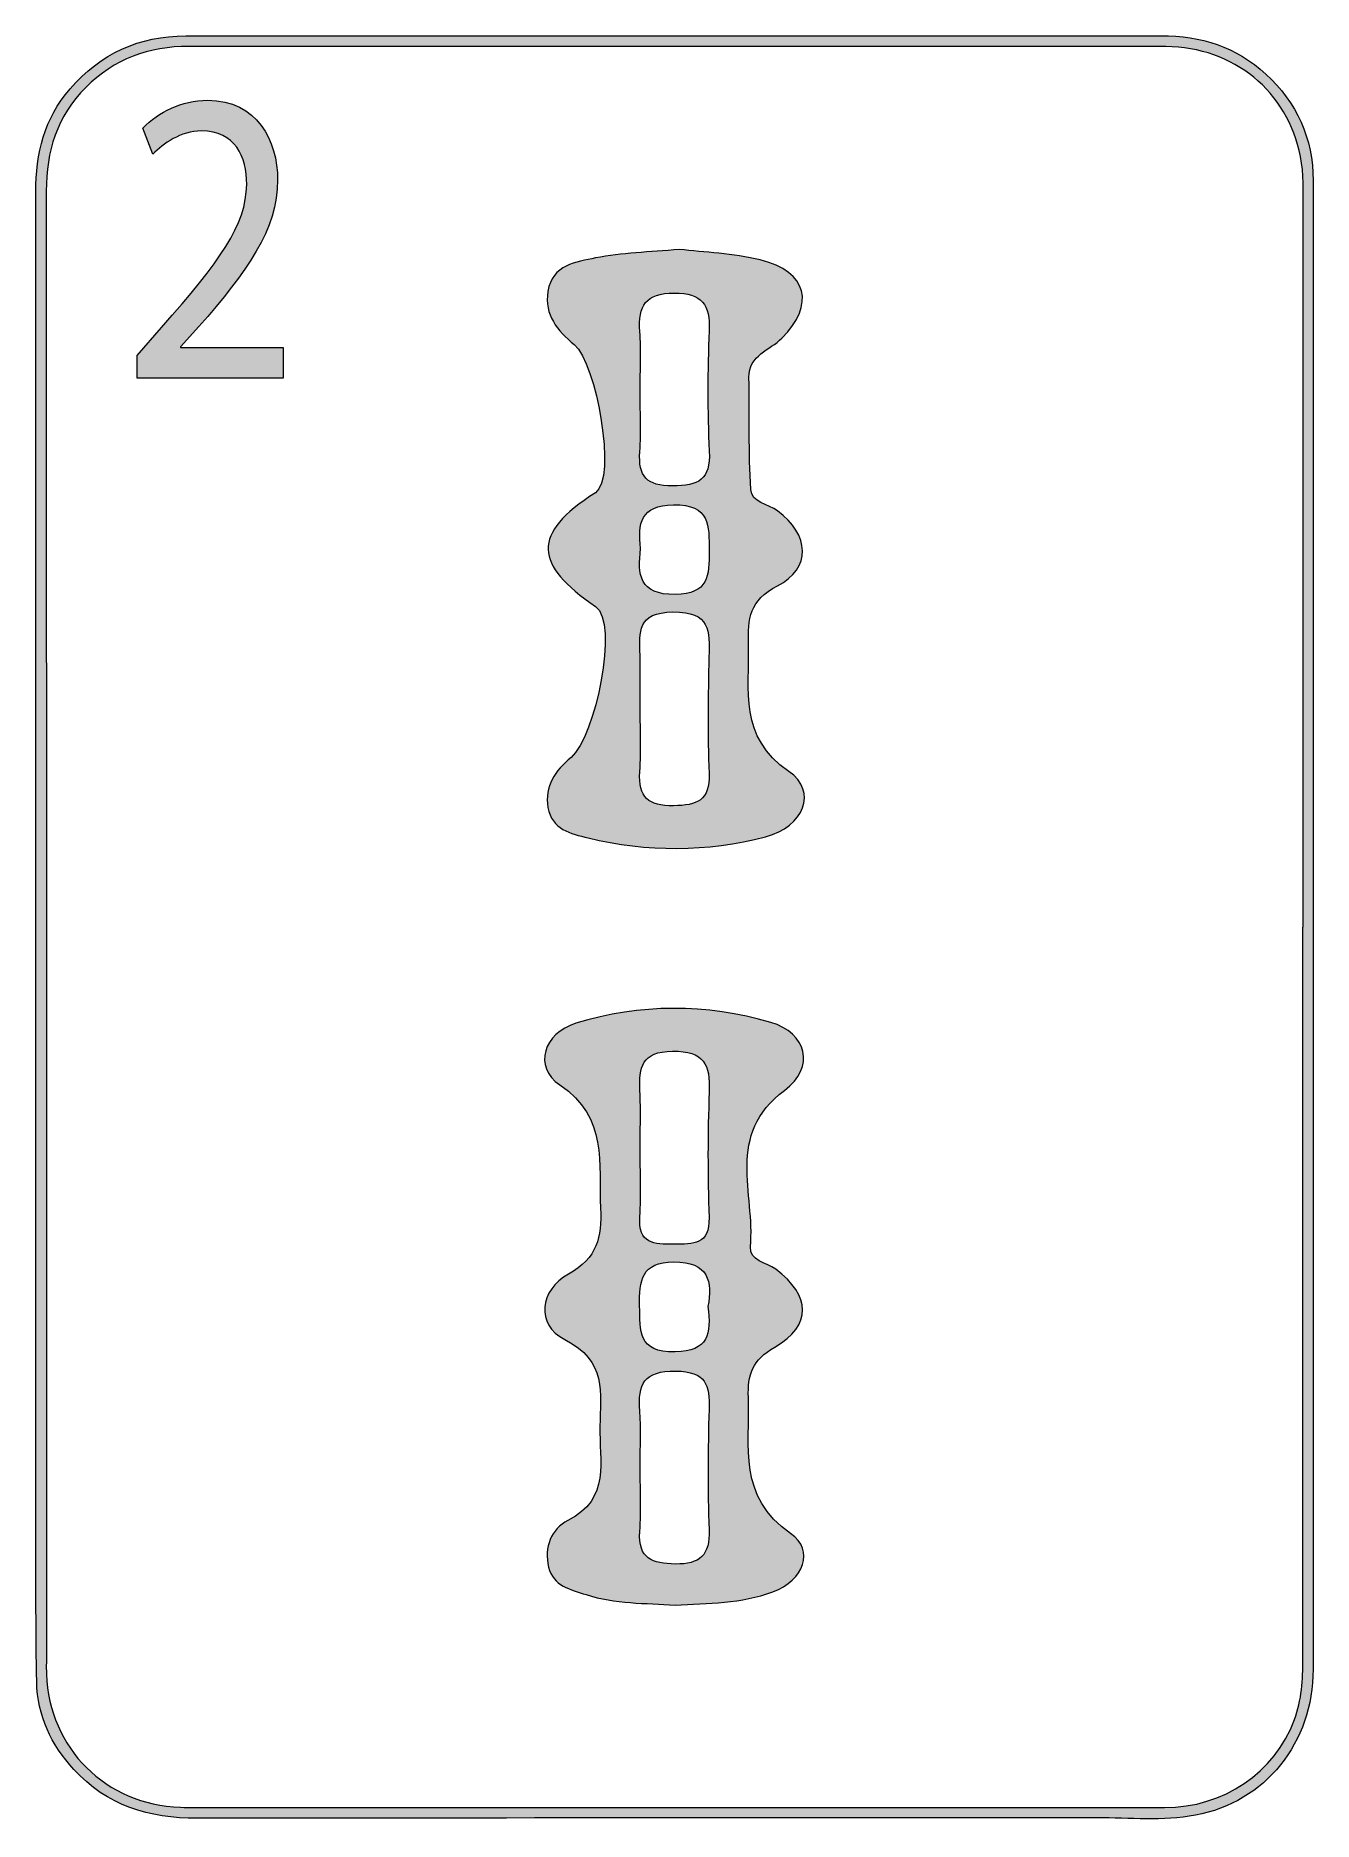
# Model space of a CAD drawing. Extents: x 1127 to 1438, y -981 to -547.
import ezdxf

# ---------------------------------------------------------------- set-up
doc = ezdxf.new("R2010")
doc.units = 0
doc.header["$MEASUREMENT"] = 0
doc.layers.add('Layer 1', color=7, linetype='Continuous', lineweight=0)

msp = doc.modelspace()

# ---------------------------------------------------------------- hatches: boundary and pattern name
at = {"layer": 'Layer 1', "true_color": 0x000000, "transparency": 33554687}
h = msp.add_hatch(color=18, dxfattribs=at)
h.dxf.hatch_style = 2
edge = h.paths.add_edge_path()
edge.add_spline(control_points=[(1435.48, -763.73), (1435.48, -763.73), (1435.43, -763.73), (1435.43, -763.73), (1435.43, -823.12), (1435.43, -882.52), (1435.44, -941.92), (1435.44, -946.93), (1435.15, -951.88), (1433.38, -956.65), (1428.58, -969.61), (1416.15, -978.05), (1401.72, -978.05), (1324.45, -978.04), (1247.18, -978.03), (1169.93, -978.02), (1167.37, -978.02), (1164.82, -978.08), (1162.27, -977.99), (1144.08, -977.34), (1130.4, -963.71), (1129.68, -945.55), (1129.65, -944.62), (1129.66, -943.7), (1129.66, -942.76), (1129.66, -823.39), (1129.68, -704.01), (1129.63, -584.63), (1129.63, -574.9), (1132.24, -566.36), (1139.25, -559.37), (1146.21, -552.44), (1154.61, -549.36), (1164.38, -549.37), (1221.34, -549.42), (1278.31, -549.39), (1335.27, -549.39), (1357.55, -549.39), (1379.82, -549.3), (1402.09, -549.43), (1418.64, -549.52), (1431.74, -560.34), (1434.85, -576.17), (1435.68, -580.41), (1435.47, -584.72), (1435.47, -589), (1435.48, -647.24), (1435.48, -705.49), (1435.48, -763.73)], knot_values=[0, 0, 0, 0, 1, 1, 1, 2, 2, 2, 3, 3, 3, 4, 4, 4, 5, 5, 5, 6, 6, 6, 7, 7, 7, 8, 8, 8, 9, 9, 9, 10, 10, 10, 11, 11, 11, 12, 12, 12, 13, 13, 13, 14, 14, 14, 15, 15, 15, 16, 16, 16, 16], degree=3, periodic=0)
edge = h.paths.add_edge_path()
edge.add_spline(control_points=[(1437.91, -815.57), (1437.91, -737.72), (1437.93, -659.87), (1437.92, -582.03), (1437.92, -571.72), (1433.96, -563.11), (1426.42, -556.11), (1419.24, -549.44), (1410.6, -546.77), (1400.95, -546.79), (1380.88, -546.82), (1360.81, -546.82), (1340.74, -546.82), (1281.69, -546.82), (1222.63, -546.8), (1163.58, -546.8), (1152.24, -546.8), (1142.86, -551.13), (1135.43, -559.69), (1129.16, -566.91), (1127.08, -575.42), (1127.09, -584.81), (1127.17, -644.33), (1127.13, -703.85), (1127.13, -763.36), (1127.13, -813.02), (1127.12, -862.68), (1127.14, -912.33), (1127.14, -924.04), (1127.08, -935.76), (1127.31, -947.47), (1127.48, -955.68), (1130.84, -962.72), (1136.35, -968.77), (1144.43, -977.63), (1154.62, -980.68), (1166.37, -980.65), (1239.34, -980.54), (1312.32, -980.63), (1385.29, -980.56), (1393.28, -980.54), (1401.34, -981.39), (1409.26, -979.92), (1426.31, -976.75), (1437.91, -962.3), (1437.92, -944.35), (1437.96, -901.43), (1437.91, -858.5), (1437.91, -815.57)], knot_values=[0, 0, 0, 0, 1, 1, 1, 2, 2, 2, 3, 3, 3, 4, 4, 4, 5, 5, 5, 6, 6, 6, 7, 7, 7, 8, 8, 8, 9, 9, 9, 10, 10, 10, 11, 11, 11, 12, 12, 12, 13, 13, 13, 14, 14, 14, 15, 15, 15, 16, 16, 16, 16], degree=3, periodic=0)
at = {"layer": 'Layer 1', "true_color": 0x831618, "transparency": 33554687}
h = msp.add_hatch(color=246, dxfattribs=at)
h.dxf.hatch_style = 2
edge = h.paths.add_edge_path()
edge.add_spline(control_points=[(1162.33, -622.69), (1162.33, -622.69), (1162.33, -622.48), (1162.33, -622.48), (1162.33, -622.48), (1166.78, -617.57), (1166.78, -617.57), (1178.5, -604.05), (1185.94, -594.12), (1185.94, -581.83), (1185.94, -572.31), (1180.89, -562.48), (1168.91, -562.48), (1162.5, -562.48), (1157.02, -565.35), (1153.17, -569.24), (1153.17, -569.24), (1155.57, -575.59), (1155.57, -575.59), (1158.13, -573.03), (1162.33, -569.96), (1167.37, -569.96), (1175.67, -569.96), (1178.41, -576.2), (1178.41, -582.96), (1178.33, -592.99), (1171.91, -601.59), (1157.71, -617.77), (1157.71, -617.77), (1151.8, -624.63), (1151.8, -624.63), (1151.8, -624.63), (1151.8, -630.16), (1151.8, -630.16), (1151.8, -630.16), (1187.31, -630.16), (1187.31, -630.16), (1187.31, -630.16), (1187.31, -622.69), (1187.31, -622.69), (1187.31, -622.69), (1162.33, -622.69), (1162.33, -622.69)], knot_values=[0, 0, 0, 0, 1, 1, 1, 2, 2, 2, 3, 3, 3, 4, 4, 4, 5, 5, 5, 6, 6, 6, 7, 7, 7, 8, 8, 8, 9, 9, 9, 10, 10, 10, 11, 11, 11, 12, 12, 12, 13, 13, 13, 14, 14, 14, 14], degree=3, periodic=0)
at = {"layer": 'Layer 1', "true_color": 0x0f592d, "transparency": 33554687}
h = msp.add_hatch(color=118, dxfattribs=at)
h.dxf.hatch_style = 2
edge = h.paths.add_edge_path()
edge.add_spline(control_points=[(1274.27, -671.6), (1273.51, -677.93), (1273.9, -682.88), (1282.71, -682.78), (1290.81, -682.68), (1290.99, -678.2), (1290.96, -672.2), (1290.93, -665.97), (1291.2, -660.81), (1282.28, -660.96), (1274.19, -661.1), (1273.54, -665.47), (1274.27, -671.6)], knot_values=[0, 0, 0, 0, 1, 1, 1, 2, 2, 2, 3, 3, 3, 4, 4, 4, 4], degree=3, periodic=0)
edge = h.paths.add_edge_path()
edge.add_spline(control_points=[(1274.15, -709.55), (1274.15, -715.02), (1274.45, -720.5), (1274.08, -725.94), (1273.64, -732.17), (1276.18, -734.29), (1282.29, -734.2), (1287.95, -734.12), (1291.21, -732.99), (1290.94, -726.35), (1290.55, -716.9), (1290.69, -707.41), (1290.91, -697.94), (1291.05, -691.66), (1291.3, -686.92), (1282.15, -687.04), (1273.38, -687.15), (1273.99, -691.87), (1274.13, -697.53), (1274.22, -701.53), (1274.14, -705.54), (1274.15, -709.55)], knot_values=[0, 0, 0, 0, 1, 1, 1, 2, 2, 2, 3, 3, 3, 4, 4, 4, 5, 5, 5, 6, 6, 6, 7, 7, 7, 7], degree=3, periodic=0)
edge = h.paths.add_edge_path()
edge.add_spline(control_points=[(1274.15, -632.86), (1274.15, -637.93), (1274.42, -643.02), (1274.08, -648.06), (1273.67, -654.04), (1275.7, -656.37), (1282.03, -656.35), (1288.35, -656.33), (1291.33, -654.9), (1290.97, -647.91), (1290.48, -638.16), (1290.57, -628.35), (1290.96, -618.58), (1291.21, -612.18), (1289.2, -609.42), (1282.43, -609.41), (1275.5, -609.4), (1273.62, -612.5), (1274.08, -618.74), (1274.43, -623.42), (1274.15, -628.15), (1274.15, -632.86)], knot_values=[0, 0, 0, 0, 1, 1, 1, 2, 2, 2, 3, 3, 3, 4, 4, 4, 5, 5, 5, 6, 6, 6, 7, 7, 7, 7], degree=3, periodic=0)
edge = h.paths.add_edge_path()
edge.add_spline(control_points=[(1283.74, -598.79), (1289.76, -599.53), (1296.76, -599.72), (1303.4, -601.36), (1314.9, -604.2), (1316.84, -612.13), (1308.66, -620.38), (1305.73, -623.34), (1300.58, -624.46), (1300.64, -629.95), (1300.74, -639.04), (1300.55, -648.14), (1301.06, -657.21), (1301.24, -660.43), (1305.32, -660.72), (1307.58, -662.41), (1315.41, -668.25), (1315.98, -676.39), (1307.55, -680.69), (1300.75, -684.16), (1300.33, -688.77), (1300.53, -694.81), (1300.89, -706.03), (1298.03, -717.39), (1310.31, -725.83), (1317.45, -730.74), (1314, -739.3), (1304.66, -741.75), (1290.36, -745.48), (1275.87, -745.51), (1261.48, -742.02), (1257.29, -741.01), (1252.63, -739.97), (1251.73, -734.65), (1250.85, -729.44), (1253.5, -725.69), (1257.35, -722.42), (1263.31, -717.36), (1269.02, -689.64), (1263.29, -685.71), (1248.41, -675.49), (1247.5, -668.08), (1263.27, -658.01), (1268.56, -654.63), (1263.51, -626.46), (1258.14, -621.97), (1254.03, -618.54), (1250.78, -614.75), (1251.71, -609), (1252.76, -602.49), (1258.6, -601.83), (1263.32, -600.87), (1269.69, -599.57), (1276.3, -599.48), (1283.74, -598.79)], knot_values=[0, 0, 0, 0, 1, 1, 1, 2, 2, 2, 3, 3, 3, 4, 4, 4, 5, 5, 5, 6, 6, 6, 7, 7, 7, 8, 8, 8, 9, 9, 9, 10, 10, 10, 11, 11, 11, 12, 12, 12, 13, 13, 13, 14, 14, 14, 15, 15, 15, 16, 16, 16, 17, 17, 17, 18, 18, 18, 18], degree=3, periodic=0)
h = msp.add_hatch(color=118, dxfattribs=at)
h.dxf.hatch_style = 2
edge = h.paths.add_edge_path()
edge.add_spline(control_points=[(1290.67, -856.06), (1291.82, -850.07), (1290.83, -845.2), (1282.34, -845.22), (1274.49, -845.24), (1273.9, -849.81), (1274.04, -855.93), (1274.18, -862.03), (1273.52, -867.31), (1282.66, -867.14), (1290.85, -867), (1291.45, -862.78), (1290.67, -856.06)], knot_values=[0, 0, 0, 0, 1, 1, 1, 2, 2, 2, 3, 3, 3, 4, 4, 4, 4], degree=3, periodic=0)
edge = h.paths.add_edge_path()
edge.add_spline(control_points=[(1274.16, -817.84), (1274.16, -823.31), (1274.45, -828.79), (1274.09, -834.23), (1273.65, -840.8), (1277.55, -841.01), (1282.39, -840.94), (1287.03, -840.87), (1291.13, -841.17), (1290.92, -834.44), (1290.59, -824.24), (1290.57, -814.02), (1290.96, -803.83), (1291.21, -797.21), (1289.76, -793.86), (1282.05, -793.95), (1274.51, -794.04), (1273.81, -797.85), (1274.1, -803.63), (1274.33, -808.36), (1274.15, -813.1), (1274.16, -817.84)], knot_values=[0, 0, 0, 0, 1, 1, 1, 2, 2, 2, 3, 3, 3, 4, 4, 4, 5, 5, 5, 6, 6, 6, 7, 7, 7, 7], degree=3, periodic=0)
edge = h.paths.add_edge_path()
edge.add_spline(control_points=[(1274.15, -894.59), (1274.15, -900.02), (1274.45, -905.48), (1274.08, -910.88), (1273.62, -917.5), (1277.16, -918.7), (1282.71, -918.77), (1288.7, -918.84), (1291.17, -916.63), (1290.94, -910.45), (1290.58, -900.69), (1290.64, -890.89), (1290.93, -881.12), (1291.11, -875.19), (1290.17, -871.93), (1282.83, -871.81), (1275.03, -871.69), (1273.57, -875.03), (1274.08, -881.56), (1274.42, -885.88), (1274.14, -890.25), (1274.15, -894.59)], knot_values=[0, 0, 0, 0, 1, 1, 1, 2, 2, 2, 3, 3, 3, 4, 4, 4, 5, 5, 5, 6, 6, 6, 7, 7, 7, 7], degree=3, periodic=0)
edge = h.paths.add_edge_path()
edge.add_spline(control_points=[(1282.68, -928.79), (1275.42, -928.23), (1268.09, -928.54), (1261.02, -926.23), (1257.18, -924.97), (1252.98, -924.11), (1251.87, -919.52), (1250.72, -914.76), (1252.54, -910.2), (1256.59, -908.17), (1267.07, -902.91), (1264.18, -893.6), (1264.35, -885.25), (1264.52, -877.17), (1266.05, -869.29), (1255.85, -864.15), (1248.54, -860.46), (1249.82, -852.06), (1256.69, -848.21), (1263.79, -844.24), (1264.84, -839.19), (1264.51, -832.19), (1263.98, -821.25), (1266.49, -810.22), (1254.63, -802.16), (1248.09, -797.71), (1250.65, -789.57), (1258.5, -787.15), (1274.18, -782.31), (1290.2, -782.39), (1305.92, -786.93), (1314.78, -789.49), (1316.9, -797.83), (1309.28, -803.48), (1294.83, -814.21), (1302.26, -828.62), (1300.98, -841.53), (1300.64, -845), (1304.92, -845.33), (1307.14, -847.01), (1315.75, -853.52), (1316.11, -860.63), (1306.91, -865.96), (1301.45, -869.12), (1300.3, -872.72), (1300.49, -878.23), (1300.92, -890.18), (1297.86, -902.38), (1310.78, -911.34), (1316.72, -915.46), (1314.07, -922.68), (1306.42, -925.55), (1298.76, -928.41), (1290.67, -928.3), (1282.68, -928.79)], knot_values=[0, 0, 0, 0, 1, 1, 1, 2, 2, 2, 3, 3, 3, 4, 4, 4, 5, 5, 5, 6, 6, 6, 7, 7, 7, 8, 8, 8, 9, 9, 9, 10, 10, 10, 11, 11, 11, 12, 12, 12, 13, 13, 13, 14, 14, 14, 15, 15, 15, 16, 16, 16, 17, 17, 17, 18, 18, 18, 18], degree=3, periodic=0)

# ---------------------------------------------------------------- linework, layer by layer
at = {"layer": 'Layer 1'}
for points, knots in [([(1437.91, -815.57), (1437.91, -737.72), (1437.93, -659.87), (1437.92, -582.03), (1437.92, -571.72), (1433.96, -563.11), (1426.42, -556.11), (1419.24, -549.44), (1410.6, -546.77), (1400.95, -546.79), (1380.88, -546.82), (1360.81, -546.82), (1340.74, -546.82), (1281.69, -546.82), (1222.63, -546.8), (1163.58, -546.8), (1152.24, -546.8), (1142.86, -551.13), (1135.43, -559.69), (1129.16, -566.91), (1127.08, -575.42), (1127.09, -584.81), (1127.17, -644.33), (1127.13, -703.85), (1127.13, -763.36), (1127.13, -813.02), (1127.12, -862.68), (1127.14, -912.33), (1127.14, -924.04), (1127.08, -935.76), (1127.31, -947.47), (1127.48, -955.68), (1130.84, -962.72), (1136.35, -968.77), (1144.43, -977.63), (1154.62, -980.68), (1166.37, -980.65), (1239.34, -980.54), (1312.32, -980.63), (1385.29, -980.56), (1393.28, -980.54), (1401.34, -981.39), (1409.26, -979.92), (1426.31, -976.75), (1437.91, -962.3), (1437.92, -944.35), (1437.96, -901.43), (1437.91, -858.5), (1437.91, -815.57)], [0, 0, 0, 0, 1, 1, 1, 2, 2, 2, 3, 3, 3, 4, 4, 4, 5, 5, 5, 6, 6, 6, 7, 7, 7, 8, 8, 8, 9, 9, 9, 10, 10, 10, 11, 11, 11, 12, 12, 12, 13, 13, 13, 14, 14, 14, 15, 15, 15, 16, 16, 16, 16]), ([(1435.48, -763.73), (1435.48, -763.73), (1435.43, -763.73), (1435.43, -763.73), (1435.43, -823.12), (1435.43, -882.52), (1435.44, -941.92), (1435.44, -946.93), (1435.15, -951.88), (1433.38, -956.65), (1428.58, -969.61), (1416.15, -978.05), (1401.72, -978.05), (1324.45, -978.04), (1247.18, -978.03), (1169.93, -978.02), (1167.37, -978.02), (1164.82, -978.08), (1162.27, -977.99), (1144.08, -977.34), (1130.4, -963.71), (1129.68, -945.55), (1129.65, -944.62), (1129.66, -943.7), (1129.66, -942.76), (1129.66, -823.39), (1129.68, -704.01), (1129.63, -584.63), (1129.63, -574.9), (1132.24, -566.36), (1139.25, -559.37), (1146.21, -552.44), (1154.61, -549.36), (1164.38, -549.37), (1221.34, -549.42), (1278.31, -549.39), (1335.27, -549.39), (1357.55, -549.39), (1379.82, -549.3), (1402.09, -549.43), (1418.64, -549.52), (1431.74, -560.34), (1434.85, -576.17), (1435.68, -580.41), (1435.47, -584.72), (1435.47, -589), (1435.48, -647.24), (1435.48, -705.49), (1435.48, -763.73)], [0, 0, 0, 0, 1, 1, 1, 2, 2, 2, 3, 3, 3, 4, 4, 4, 5, 5, 5, 6, 6, 6, 7, 7, 7, 8, 8, 8, 9, 9, 9, 10, 10, 10, 11, 11, 11, 12, 12, 12, 13, 13, 13, 14, 14, 14, 15, 15, 15, 16, 16, 16, 16]), ([(1435.48, -763.73), (1435.48, -763.73), (1435.43, -763.73), (1435.43, -763.73), (1435.43, -823.12), (1435.43, -882.52), (1435.44, -941.92), (1435.44, -946.93), (1435.15, -951.88), (1433.38, -956.65), (1428.58, -969.61), (1416.15, -978.05), (1401.72, -978.05), (1324.45, -978.04), (1247.18, -978.03), (1169.93, -978.02), (1167.37, -978.02), (1164.82, -978.08), (1162.27, -977.99), (1144.08, -977.34), (1130.4, -963.71), (1129.68, -945.55), (1129.65, -944.62), (1129.66, -943.7), (1129.66, -942.76), (1129.66, -823.39), (1129.68, -704.01), (1129.63, -584.63), (1129.63, -574.9), (1132.24, -566.36), (1139.25, -559.37), (1146.21, -552.44), (1154.61, -549.36), (1164.38, -549.37), (1221.34, -549.42), (1278.31, -549.39), (1335.27, -549.39), (1357.55, -549.39), (1379.82, -549.3), (1402.09, -549.43), (1418.64, -549.52), (1431.74, -560.34), (1434.85, -576.17), (1435.68, -580.41), (1435.47, -584.72), (1435.47, -589), (1435.48, -647.24), (1435.48, -705.49), (1435.48, -763.73)], [0, 0, 0, 0, 1, 1, 1, 2, 2, 2, 3, 3, 3, 4, 4, 4, 5, 5, 5, 6, 6, 6, 7, 7, 7, 8, 8, 8, 9, 9, 9, 10, 10, 10, 11, 11, 11, 12, 12, 12, 13, 13, 13, 14, 14, 14, 15, 15, 15, 16, 16, 16, 16]), ([(1162.33, -622.69), (1162.33, -622.69), (1162.33, -622.48), (1162.33, -622.48), (1162.33, -622.48), (1166.78, -617.57), (1166.78, -617.57), (1178.5, -604.05), (1185.94, -594.12), (1185.94, -581.83), (1185.94, -572.31), (1180.89, -562.48), (1168.91, -562.48), (1162.5, -562.48), (1157.02, -565.35), (1153.17, -569.24), (1153.17, -569.24), (1155.57, -575.59), (1155.57, -575.59), (1158.13, -573.03), (1162.33, -569.96), (1167.37, -569.96), (1175.67, -569.96), (1178.41, -576.2), (1178.41, -582.96), (1178.33, -592.99), (1171.91, -601.59), (1157.71, -617.77), (1157.71, -617.77), (1151.8, -624.63), (1151.8, -624.63), (1151.8, -624.63), (1151.8, -630.16), (1151.8, -630.16), (1151.8, -630.16), (1187.31, -630.16), (1187.31, -630.16), (1187.31, -630.16), (1187.31, -622.69), (1187.31, -622.69), (1187.31, -622.69), (1162.33, -622.69), (1162.33, -622.69)], [0, 0, 0, 0, 1, 1, 1, 2, 2, 2, 3, 3, 3, 4, 4, 4, 5, 5, 5, 6, 6, 6, 7, 7, 7, 8, 8, 8, 9, 9, 9, 10, 10, 10, 11, 11, 11, 12, 12, 12, 13, 13, 13, 14, 14, 14, 14]), ([(1283.74, -598.79), (1289.76, -599.53), (1296.76, -599.72), (1303.4, -601.36), (1314.9, -604.2), (1316.84, -612.13), (1308.66, -620.38), (1305.73, -623.34), (1300.58, -624.46), (1300.64, -629.95), (1300.74, -639.04), (1300.55, -648.14), (1301.06, -657.21), (1301.24, -660.43), (1305.32, -660.72), (1307.58, -662.41), (1315.41, -668.25), (1315.98, -676.39), (1307.55, -680.69), (1300.75, -684.16), (1300.33, -688.77), (1300.53, -694.81), (1300.89, -706.03), (1298.03, -717.39), (1310.31, -725.83), (1317.45, -730.74), (1314, -739.3), (1304.66, -741.75), (1290.36, -745.48), (1275.87, -745.51), (1261.48, -742.02), (1257.29, -741.01), (1252.63, -739.97), (1251.73, -734.65), (1250.85, -729.44), (1253.5, -725.69), (1257.35, -722.42), (1263.31, -717.36), (1269.02, -689.64), (1263.29, -685.71), (1248.41, -675.49), (1247.5, -668.08), (1263.27, -658.01), (1268.56, -654.63), (1263.51, -626.46), (1258.14, -621.97), (1254.03, -618.54), (1250.78, -614.75), (1251.71, -609), (1252.76, -602.49), (1258.6, -601.83), (1263.32, -600.87), (1269.69, -599.57), (1276.3, -599.48), (1283.74, -598.79)], [0, 0, 0, 0, 1, 1, 1, 2, 2, 2, 3, 3, 3, 4, 4, 4, 5, 5, 5, 6, 6, 6, 7, 7, 7, 8, 8, 8, 9, 9, 9, 10, 10, 10, 11, 11, 11, 12, 12, 12, 13, 13, 13, 14, 14, 14, 15, 15, 15, 16, 16, 16, 17, 17, 17, 18, 18, 18, 18]), ([(1274.15, -632.86), (1274.15, -637.93), (1274.42, -643.02), (1274.08, -648.06), (1273.67, -654.04), (1275.7, -656.37), (1282.03, -656.35), (1288.35, -656.33), (1291.33, -654.9), (1290.97, -647.91), (1290.48, -638.16), (1290.57, -628.35), (1290.96, -618.58), (1291.21, -612.18), (1289.2, -609.42), (1282.43, -609.41), (1275.5, -609.4), (1273.62, -612.5), (1274.08, -618.74), (1274.43, -623.42), (1274.15, -628.15), (1274.15, -632.86)], [0, 0, 0, 0, 1, 1, 1, 2, 2, 2, 3, 3, 3, 4, 4, 4, 5, 5, 5, 6, 6, 6, 7, 7, 7, 7]), ([(1274.27, -671.6), (1273.51, -677.93), (1273.9, -682.88), (1282.71, -682.78), (1290.81, -682.68), (1290.99, -678.2), (1290.96, -672.2), (1290.93, -665.97), (1291.2, -660.81), (1282.28, -660.96), (1274.19, -661.1), (1273.54, -665.47), (1274.27, -671.6)], [0, 0, 0, 0, 1, 1, 1, 2, 2, 2, 3, 3, 3, 4, 4, 4, 4]), ([(1274.15, -709.55), (1274.15, -715.02), (1274.45, -720.5), (1274.08, -725.94), (1273.64, -732.17), (1276.18, -734.29), (1282.29, -734.2), (1287.95, -734.12), (1291.21, -732.99), (1290.94, -726.35), (1290.55, -716.9), (1290.69, -707.41), (1290.91, -697.94), (1291.05, -691.66), (1291.3, -686.92), (1282.15, -687.04), (1273.38, -687.15), (1273.99, -691.87), (1274.13, -697.53), (1274.22, -701.53), (1274.14, -705.54), (1274.15, -709.55)], [0, 0, 0, 0, 1, 1, 1, 2, 2, 2, 3, 3, 3, 4, 4, 4, 5, 5, 5, 6, 6, 6, 7, 7, 7, 7]), ([(1282.68, -928.79), (1275.42, -928.23), (1268.09, -928.54), (1261.02, -926.23), (1257.18, -924.97), (1252.98, -924.11), (1251.87, -919.52), (1250.72, -914.76), (1252.54, -910.2), (1256.59, -908.17), (1267.07, -902.91), (1264.18, -893.6), (1264.35, -885.25), (1264.52, -877.17), (1266.05, -869.29), (1255.85, -864.15), (1248.54, -860.46), (1249.82, -852.06), (1256.69, -848.21), (1263.79, -844.24), (1264.84, -839.19), (1264.51, -832.19), (1263.98, -821.25), (1266.49, -810.22), (1254.63, -802.16), (1248.09, -797.71), (1250.65, -789.57), (1258.5, -787.15), (1274.18, -782.31), (1290.2, -782.39), (1305.92, -786.93), (1314.78, -789.49), (1316.9, -797.83), (1309.28, -803.48), (1294.83, -814.21), (1302.26, -828.62), (1300.98, -841.53), (1300.64, -845), (1304.92, -845.33), (1307.14, -847.01), (1315.75, -853.52), (1316.11, -860.63), (1306.91, -865.96), (1301.45, -869.12), (1300.3, -872.72), (1300.49, -878.23), (1300.92, -890.18), (1297.86, -902.38), (1310.78, -911.34), (1316.72, -915.46), (1314.07, -922.68), (1306.42, -925.55), (1298.76, -928.41), (1290.67, -928.3), (1282.68, -928.79)], [0, 0, 0, 0, 1, 1, 1, 2, 2, 2, 3, 3, 3, 4, 4, 4, 5, 5, 5, 6, 6, 6, 7, 7, 7, 8, 8, 8, 9, 9, 9, 10, 10, 10, 11, 11, 11, 12, 12, 12, 13, 13, 13, 14, 14, 14, 15, 15, 15, 16, 16, 16, 17, 17, 17, 18, 18, 18, 18]), ([(1274.16, -817.84), (1274.16, -823.31), (1274.45, -828.79), (1274.09, -834.23), (1273.65, -840.8), (1277.55, -841.01), (1282.39, -840.94), (1287.03, -840.87), (1291.13, -841.17), (1290.92, -834.44), (1290.59, -824.24), (1290.57, -814.02), (1290.96, -803.83), (1291.21, -797.21), (1289.76, -793.86), (1282.05, -793.95), (1274.51, -794.04), (1273.81, -797.85), (1274.1, -803.63), (1274.33, -808.36), (1274.15, -813.1), (1274.16, -817.84)], [0, 0, 0, 0, 1, 1, 1, 2, 2, 2, 3, 3, 3, 4, 4, 4, 5, 5, 5, 6, 6, 6, 7, 7, 7, 7]), ([(1290.67, -856.06), (1291.82, -850.07), (1290.83, -845.2), (1282.34, -845.22), (1274.49, -845.24), (1273.9, -849.81), (1274.04, -855.93), (1274.18, -862.03), (1273.52, -867.31), (1282.66, -867.14), (1290.85, -867), (1291.45, -862.78), (1290.67, -856.06)], [0, 0, 0, 0, 1, 1, 1, 2, 2, 2, 3, 3, 3, 4, 4, 4, 4]), ([(1274.15, -894.59), (1274.15, -900.02), (1274.45, -905.48), (1274.08, -910.88), (1273.62, -917.5), (1277.16, -918.7), (1282.71, -918.77), (1288.7, -918.84), (1291.17, -916.63), (1290.94, -910.45), (1290.58, -900.69), (1290.64, -890.89), (1290.93, -881.12), (1291.11, -875.19), (1290.17, -871.93), (1282.83, -871.81), (1275.03, -871.69), (1273.57, -875.03), (1274.08, -881.56), (1274.42, -885.88), (1274.14, -890.25), (1274.15, -894.59)], [0, 0, 0, 0, 1, 1, 1, 2, 2, 2, 3, 3, 3, 4, 4, 4, 5, 5, 5, 6, 6, 6, 7, 7, 7, 7])]:
    msp.add_open_spline(points, degree=3, knots=knots, dxfattribs=at)

doc.saveas('drawing.dxf')
